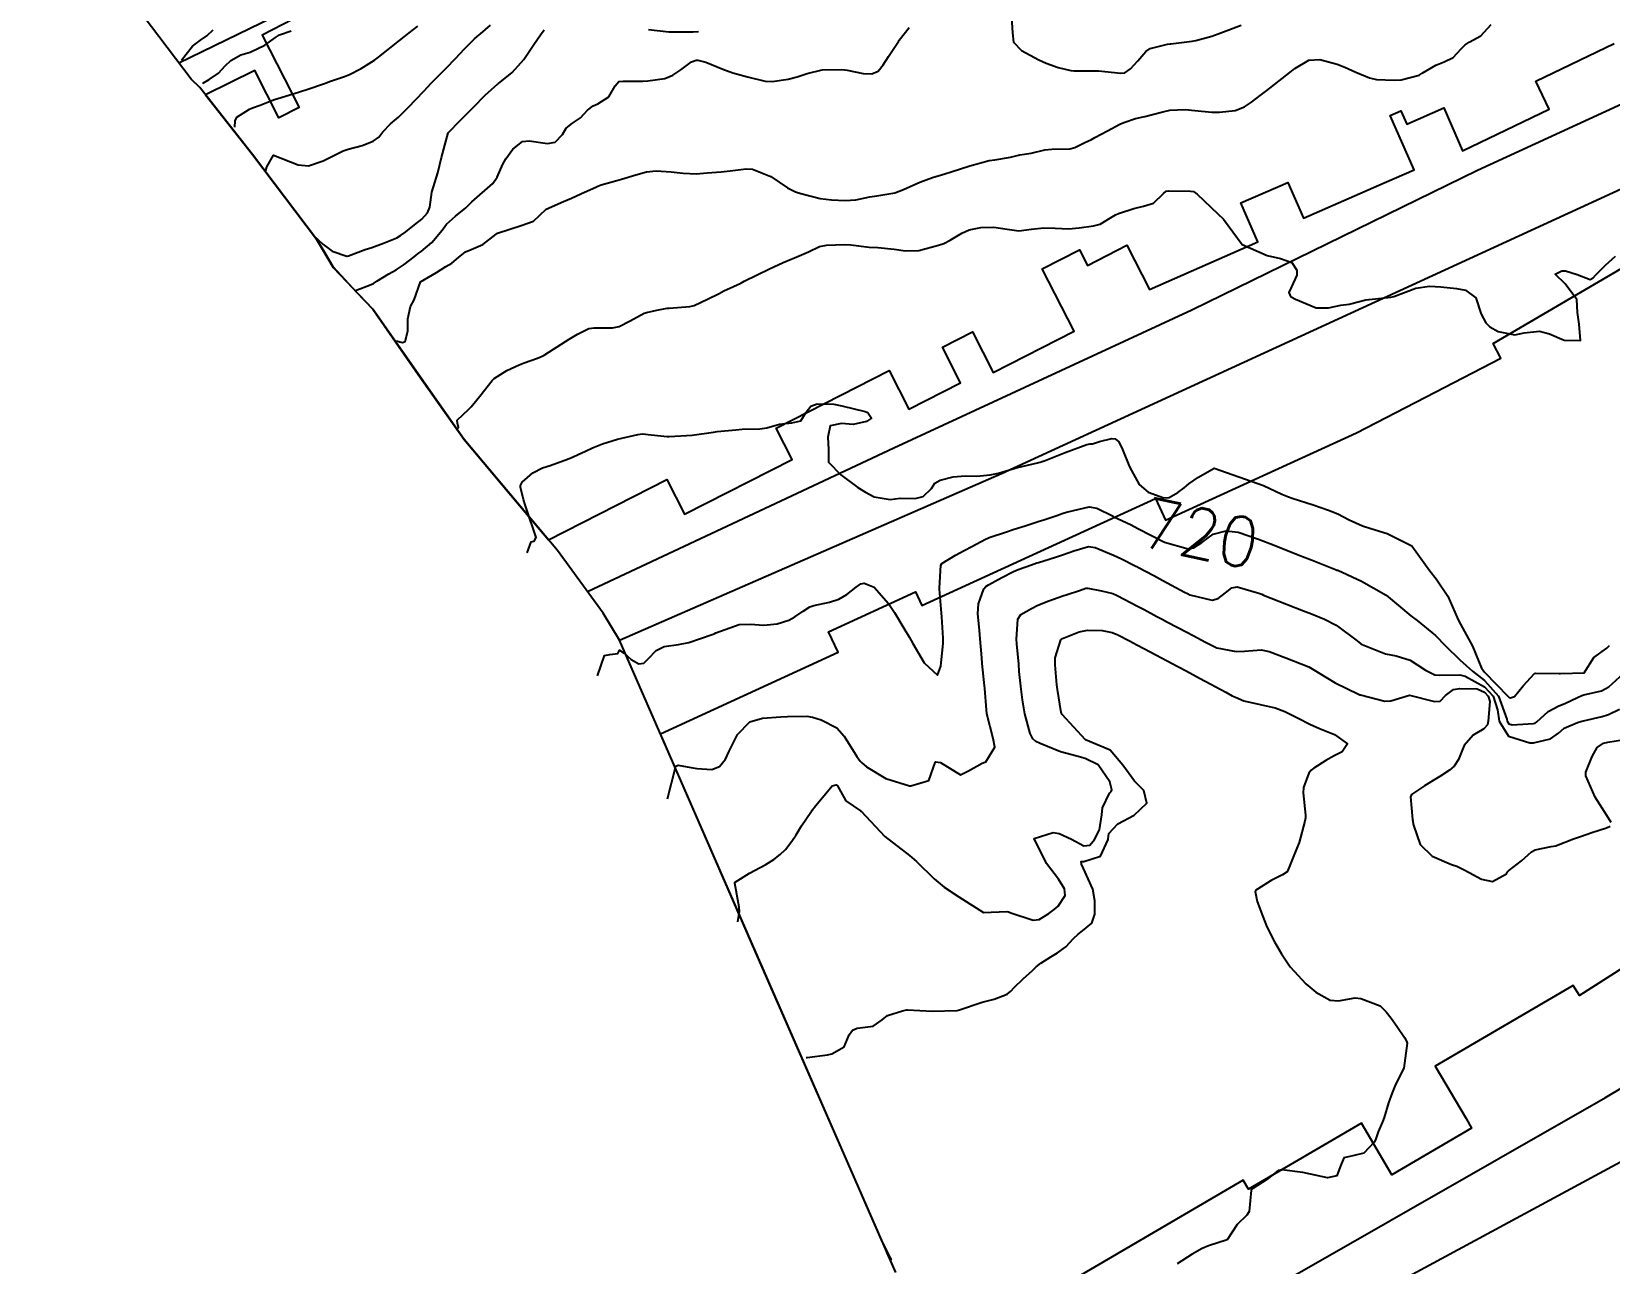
# Model space of a CAD drawing. Header units: metres. Extents: x 286371 to 293043, y 7462578 to 7466404.
# Drawn here: x 289769 to 289895.9, y 7464200.8 to 7464299.8 of the extents above; entities that cross this region are included whole.
import ezdxf
from ezdxf.enums import TextEntityAlignment as Align

# ---------------------------------------------------------------- set-up
doc = ezdxf.new("R2010")
doc.units = ezdxf.units.M
doc.header["$MEASUREMENT"] = 0
doc.linetypes.add('CONTINUO', pattern=[0])
for name, color, linetype in [('Area', 45, 'Continuous'), ('Cotas', 45, 'Continuous'), ('Curvas de Nivel 1m', 11, 'Continuous'), ('Curvas de Nivel 5m', 15, 'Continuous'), ('Edificações', 30, 'Continuous'), ('TEXTO', 45, 'Continuous'), ('Vias primárias', 230, 'Continuous')]:
    doc.layers.add(name, color=color, linetype=linetype)
doc.styles.add('Style-STANDARD', font='STANDARD.shx')

msp = doc.modelspace()

# ---------------------------------------------------------------- linework, layer by layer
at = {"layer": 'Area'}
msp.add_polyline3d([(289838.53, 7464200.07, 730.64), (289816.32, 7464250.9, 719.64), (289814.99, 7464253.08, 719.53), (289811.32, 7464258.11, 719.69), (289803.82, 7464267.03, 723.36), (289796.47, 7464277.5, 719.66), (289793.33, 7464280.84, 719.44), (289791.95, 7464283.14, 717.46), (289786.82, 7464289.93, 715.63), (289782.58, 7464295.34, 712.15), (289781.87, 7464295.99, 711.77), (289769.04, 7464312.95, 708.29)], dxfattribs=at)
at = {"layer": 'Curvas de Nivel 1m', "flags": 128}
for points, elevation in [([(289847.82, 7464300.99), (289847.91, 7464299.73), (289847.99, 7464298.98), (289848.63, 7464298.29), (289850.02, 7464297.56), (289850.62, 7464297.29), (289851.59, 7464296.93), (289852.61, 7464296.69), (289852.85, 7464296.67), (289854.61, 7464296.67), (289854.83, 7464296.66), (289856.61, 7464296.47), (289856.95, 7464296.51), (289857.4, 7464296.84), (289857.99, 7464297.47), (289858.64, 7464298.23), (289858.99, 7464298.47), (289860.37, 7464298.8), (289860.6, 7464298.84), (289860.64, 7464298.85), (289862.35, 7464299.06), (289862.65, 7464299.11), (289863.94, 7464299.46), (289864.66, 7464299.72), (289866.31, 7464300.35)], 716), ([(289781.09, 7464297.53), (289781.48, 7464298), (289781.99, 7464298.64), (289782.64, 7464299.12), (289783.15, 7464299.48), (289783.65, 7464299.97)], 711), ([(289782.84, 7464295.63), (289782.87, 7464295.7), (289783.32, 7464295.97), (289784.07, 7464296.49), (289784.61, 7464297.06), (289785.06, 7464297.5), (289785.88, 7464297.94), (289786.44, 7464298.11), (289786.63, 7464298.16), (289787.81, 7464298.73), (289788.65, 7464299.35), (289788.98, 7464299.56), (289789.92, 7464299.88)], 712), ([(289785.38, 7464292.14), (289785.41, 7464292.64), (289785.54, 7464292.95), (289786.56, 7464293.59), (289786.8, 7464293.68), (289787.42, 7464293.91), (289788.22, 7464294.24), (289788.57, 7464294.37), (289789.74, 7464294.71), (289790.58, 7464294.97), (289791.25, 7464295.19), (289792.59, 7464295.66), (289792.72, 7464295.7), (289793.09, 7464295.83), (289794.21, 7464296.2), (289794.6, 7464296.36), (289795.55, 7464296.85), (289796.62, 7464297.53), (289796.95, 7464297.77), (289798.64, 7464299.11), (289798.99, 7464299.39), (289799.41, 7464299.72), (289800.11, 7464300.27)], 713), ([(289787.91, 7464288.66), (289787.92, 7464288.75), (289787.96, 7464288.95), (289788.5, 7464289.89), (289790.49, 7464289.11), (289791.31, 7464289.04), (289792.5, 7464289.42), (289792.77, 7464289.56), (289793.23, 7464289.82), (289794.09, 7464290.23), (289794.51, 7464290.37), (289795.63, 7464290.67), (289796.52, 7464291.01), (289796.96, 7464291.34), (289797.29, 7464291.76), (289797.9, 7464292.4), (289798.55, 7464292.95), (289798.96, 7464293.34), (289799.33, 7464293.73), (289800.58, 7464295.04), (289801.21, 7464295.7), (289801.89, 7464296.4), (289802.62, 7464297.13), (289802.88, 7464297.41), (289803.14, 7464297.67), (289803.86, 7464298.43), (289804.65, 7464299.23), (289804.87, 7464299.43), (289805.13, 7464299.64), (289805.94, 7464300.35)], 714), ([(289795.1, 7464279.01), (289796.34, 7464279.48), (289796.53, 7464279.58), (289796.81, 7464279.77), (289797.76, 7464280.35), (289798.36, 7464280.68), (289799, 7464281.1), (289799.81, 7464281.72), (289800.13, 7464281.97), (289800.38, 7464282.15), (289801.22, 7464282.88), (289801.93, 7464283.69), (289802.13, 7464283.97), (289802.41, 7464284.34), (289803.12, 7464284.98), (289803.96, 7464285.66), (289804.2, 7464285.9), (289804.44, 7464286.13), (289806.12, 7464287.62), (289806.47, 7464288.12), (289806.94, 7464289.17), (289807.17, 7464289.6), (289807.73, 7464290.37), (289808.52, 7464290.99), (289809.06, 7464291.04), (289810.52, 7464290.82), (289811.13, 7464290.94), (289811.74, 7464291.54), (289812.02, 7464292.05), (289812.54, 7464292.45), (289813.18, 7464292.89), (289813.75, 7464293.51), (289814.21, 7464293.86), (289814.57, 7464294.01), (289815.47, 7464294.59), (289815.98, 7464295.47), (289816.27, 7464295.8), (289816.6, 7464295.84), (289818.19, 7464295.84), (289818.59, 7464295.86), (289819.96, 7464296.05), (289820.6, 7464296.33), (289821.25, 7464296.75), (289822.11, 7464297.38), (289822.47, 7464297.53), (289822.62, 7464297.53), (289823.26, 7464297.36), (289824.61, 7464296.81), (289825.43, 7464296.51), (289826.6, 7464296.18), (289828.04, 7464295.84), (289828.59, 7464295.8), (289829.87, 7464295.99), (289830.6, 7464296.18), (289831.4, 7464296.45), (289832.61, 7464296.74), (289834.18, 7464296.77), (289834.61, 7464296.71), (289835.9, 7464296.46), (289836.6, 7464296.42), (289837.1, 7464296.65), (289837.51, 7464297.14), (289837.94, 7464297.82), (289838.64, 7464298.87), (289838.74, 7464299.02), (289838.8, 7464299.12), (289839.61, 7464300.16)], 716), ([(289798.35, 7464274.96), (289798.87, 7464274.84), (289799.09, 7464274.91), (289799.31, 7464275.73), (289799.29, 7464276.74), (289799.51, 7464277.73), (289799.8, 7464278.25), (289800.32, 7464279.71), (289801.59, 7464280.46), (289802.36, 7464280.95), (289802.83, 7464281.21), (289803.36, 7464281.67), (289803.93, 7464282.11), (289804.38, 7464282.31), (289805.33, 7464282.7), (289806.4, 7464283.55), (289806.51, 7464283.62), (289808.41, 7464284.24), (289809.4, 7464284.59), (289810.43, 7464285.55), (289811.82, 7464286.15), (289812.45, 7464286.43), (289813.2, 7464286.77), (289814.46, 7464287.35), (289814.56, 7464287.39), (289814.84, 7464287.49), (289816.09, 7464287.85), (289816.47, 7464287.95), (289817.63, 7464288.3), (289818.48, 7464288.54), (289819.27, 7464288.63), (289820.48, 7464288.55), (289821.44, 7464288.43), (289822.48, 7464288.39), (289823.36, 7464288.48), (289824.48, 7464288.56), (289825.2, 7464288.62), (289826.49, 7464288.8), (289827.02, 7464288.77), (289828.48, 7464288.18), (289829.83, 7464287.26), (289830.46, 7464286.95), (289830.9, 7464286.81), (289832.45, 7464286.41), (289833.37, 7464286.29), (289834.45, 7464286.25), (289835.32, 7464286.31), (289836.45, 7464286.54), (289837, 7464286.61), (289838.46, 7464286.87), (289839.14, 7464287.12), (289840.47, 7464287.71), (289841.47, 7464288.09), (289842.48, 7464288.4), (289842.99, 7464288.56), (289844.49, 7464289.03), (289846.05, 7464289.46), (289846.5, 7464289.5), (289847.75, 7464289.74), (289848.51, 7464289.91), (289849.41, 7464290.06), (289850.51, 7464290.32), (289851.07, 7464290.38), (289852.52, 7464290.41), (289852.92, 7464290.51), (289853.73, 7464290.9), (289854.26, 7464291.16), (289854.53, 7464291.3), (289855.56, 7464291.85), (289856.55, 7464292.37), (289856.87, 7464292.52), (289857.8, 7464292.84), (289858.41, 7464292.97), (289858.56, 7464293), (289860.01, 7464293.36), (289860.56, 7464293.51), (289861.79, 7464293.55), (289862.56, 7464293.48), (289863.95, 7464293.35), (289864.56, 7464293.34), (289865.81, 7464293.47), (289866.57, 7464293.76), (289867.12, 7464294.15), (289867.82, 7464294.69), (289868.26, 7464295.01), (289868.59, 7464295.27), (289870.34, 7464296.64), (289870.62, 7464296.86), (289871.73, 7464297.52), (289872.63, 7464297.59), (289874.01, 7464297.19), (289874.62, 7464296.95), (289875.52, 7464296.56), (289876.61, 7464296.1), (289877.17, 7464295.97), (289878.59, 7464295.91), (289879.15, 7464295.95), (289880.6, 7464296.33), (289880.7, 7464296.38), (289880.85, 7464296.48), (289881.96, 7464297.12), (289882.62, 7464297.38), (289883.34, 7464297.73), (289883.99, 7464298.43), (289884.31, 7464298.76), (289884.64, 7464298.96), (289885.58, 7464299.48), (289886.39, 7464300.4)], 717), ([(289803.26, 7464267.8), (289803.31, 7464267.95), (289803.35, 7464267.96), (289803.38, 7464268.01), (289803.28, 7464268.35), (289803.26, 7464268.58), (289804.19, 7464269.47), (289804.29, 7464269.56), (289804.38, 7464269.65), (289805.2, 7464270.65), (289805.96, 7464271.63), (289806.08, 7464271.77), (289806.23, 7464271.93), (289807.26, 7464272.59), (289808.25, 7464273.04), (289808.65, 7464273.19), (289809.73, 7464273.57), (289810.1, 7464273.72), (289810.26, 7464273.81), (289811, 7464274.29), (289812.28, 7464275.09), (289812.94, 7464275.51), (289813.84, 7464275.95), (289814.29, 7464276.02), (289815.76, 7464276.01), (289816.29, 7464276.12), (289817.18, 7464276.57), (289818.31, 7464277.18), (289818.49, 7464277.25), (289819.31, 7464277.42), (289820.14, 7464277.58), (289820.32, 7464277.6), (289821.98, 7464277.72), (289822.32, 7464277.8), (289823.38, 7464278.31), (289824.34, 7464278.78), (289824.71, 7464278.97), (289825.48, 7464279.33), (289826.06, 7464279.6), (289826.35, 7464279.75), (289827.38, 7464280.28), (289828.37, 7464280.75), (289828.72, 7464280.92), (289829.47, 7464281.27), (289830.11, 7464281.52), (289830.38, 7464281.63), (289831.5, 7464282.12), (289832.39, 7464282.55), (289832.95, 7464282.66), (289834.4, 7464282.7), (289834.91, 7464282.67), (289836.39, 7464282.49), (289837.09, 7464282.46), (289838.39, 7464282.33), (289839.32, 7464282.19), (289840.39, 7464282.22), (289841.97, 7464282.64), (289842.4, 7464282.8), (289842.9, 7464283.06), (289843.83, 7464283.63), (289844.42, 7464283.88), (289845.38, 7464284.06), (289846.42, 7464284.11), (289847.48, 7464283.93), (289848.42, 7464283.81), (289849.44, 7464283.94), (289850.42, 7464284.05), (289851.34, 7464284.01), (289852.42, 7464283.96), (289853.27, 7464284.05), (289854.42, 7464284.22), (289854.95, 7464284.35), (289855.78, 7464284.86), (289856.2, 7464285.1), (289856.44, 7464285.2), (289857.66, 7464285.61), (289858.44, 7464285.78), (289859.24, 7464286.02), (289860.06, 7464286.8), (289860.28, 7464286.99), (289860.47, 7464287.03), (289862.23, 7464286.99), (289862.46, 7464286.97), (289862.76, 7464286.76), (289864.43, 7464285.17), (289864.89, 7464284.73), (289866.39, 7464282.7), (289868.38, 7464281.82), (289869.46, 7464281.57), (289870.37, 7464281.26), (289870.78, 7464280.64), (289870.76, 7464280.24), (289870.34, 7464279.31), (289870.12, 7464278.86), (289870.21, 7464278.65), (289870.33, 7464278.5), (289870.67, 7464278.3), (289872.32, 7464277.61), (289873.31, 7464277.61), (289874.32, 7464277.82), (289874.97, 7464277.92), (289876.33, 7464278.25), (289876.59, 7464278.29), (289878.33, 7464278.46), (289878.57, 7464278.52), (289880.34, 7464279.19), (289881.45, 7464279.36), (289882.35, 7464279.3), (289883.6, 7464279.18), (289884.34, 7464279.04), (289885.16, 7464278.41), (289885.6, 7464277.12), (289885.98, 7464276.4), (289886.3, 7464276.1), (289886.96, 7464275.71), (289888.29, 7464275.44), (289889.04, 7464275.6), (289890.29, 7464275.73), (289891.09, 7464275.52), (289892.28, 7464275.02), (289893.57, 7464275), (289893.47, 7464276.29), (289893.35, 7464277.25), (289893.29, 7464278.29), (289892.35, 7464279.54), (289891.53, 7464280.32), (289892.09, 7464280.58), (289892.37, 7464280.58), (289893.32, 7464280.29), (289894.36, 7464279.9), (289894.6, 7464280.03), (289894.81, 7464280.27), (289895.59, 7464281.04), (289896.39, 7464281.77)], 718), ([(289808.9, 7464257.92), (289809.2, 7464258.81), (289809.45, 7464258.86), (289809.61, 7464259.15), (289808.83, 7464261.47), (289808.73, 7464261.77), (289808.61, 7464262.22), (289808.35, 7464263.21), (289808.35, 7464263.34), (289808.5, 7464263.59), (289809.35, 7464264.34), (289810.12, 7464264.75), (289810.73, 7464264.95), (289812.13, 7464265.44), (289812.2, 7464265.47), (289812.34, 7464265.53), (289813.57, 7464266.09), (289814.15, 7464266.35), (289814.96, 7464266.68), (289816.16, 7464267.06), (289817.78, 7464267.44), (289818.16, 7464267.48), (289818.86, 7464267.42), (289820.16, 7464267.26), (289820.31, 7464267.26), (289822.16, 7464267.37), (289823.88, 7464267.63), (289824.17, 7464267.67), (289825.67, 7464267.82), (289826.17, 7464267.85), (289827.59, 7464267.88), (289828.17, 7464267.96), (289829.19, 7464268.26), (289830.18, 7464268.37), (289830.89, 7464268.53), (289831.31, 7464269.24), (289831.71, 7464269.72), (289832.2, 7464269.9), (289833.54, 7464269.86), (289834.2, 7464269.75), (289836.08, 7464269.27), (289836.19, 7464269.24), (289836.32, 7464269.16), (289836.58, 7464268.76), (289836.17, 7464268.49), (289835.11, 7464268.24), (289834.17, 7464268.33), (289833.26, 7464268.12), (289833.07, 7464267.21), (289833.13, 7464266.22), (289833.13, 7464265.21), (289834.11, 7464264.19), (289835.49, 7464263.17), (289836.09, 7464262.8), (289836.8, 7464262.43), (289838.08, 7464262.22), (289838.88, 7464262.32), (289840.08, 7464262.3), (289840.74, 7464262.44), (289841.41, 7464263.08), (289841.66, 7464263.52), (289842.1, 7464263.75), (289843.13, 7464264.03), (289844.11, 7464264.12), (289845.05, 7464264.09), (289846.11, 7464264.18), (289846.8, 7464264.32), (289848.12, 7464264.74), (289848.31, 7464264.79), (289849.12, 7464264.97), (289849.93, 7464265.15), (289850.13, 7464265.2), (289850.53, 7464265.35), (289852.14, 7464265.98), (289853.89, 7464266.63), (289854.15, 7464266.68), (289854.34, 7464266.69), (289854.9, 7464266.87), (289855.9, 7464267.12), (289856.16, 7464267.08), (289856.45, 7464266.85), (289856.77, 7464266.22), (289857.33, 7464264.84), (289858.1, 7464263.42), (289858.81, 7464262.81), (289860.09, 7464262.34), (289860.51, 7464262.36), (289861.21, 7464262.78), (289861.71, 7464263.16), (289862.1, 7464263.46), (289862.86, 7464264.01), (289864.12, 7464264.73), (289866.11, 7464264.03), (289867.11, 7464263.69), (289868.1, 7464263.34), (289869.58, 7464262.65), (289870.09, 7464262.43), (289870.41, 7464262.32), (289872.08, 7464261.79), (289873.32, 7464261.36), (289874.07, 7464261.06), (289874.98, 7464260.57), (289876.05, 7464260.08), (289876.72, 7464259.87), (289878.04, 7464259.47), (289880.02, 7464258.49), (289881.47, 7464256.47), (289881.98, 7464255.83), (289882.91, 7464254.45), (289883.66, 7464252.72), (289883.79, 7464252.44), (289883.93, 7464252.19), (289884.9, 7464250.42), (289885.63, 7464248.66), (289885.81, 7464248.41), (289885.87, 7464248.34), (289887.77, 7464246.38), (289887.84, 7464246.3), (289887.95, 7464246.27), (289888.27, 7464246.37), (289888.97, 7464247.24), (289889.87, 7464248.22), (289889.98, 7464248.24), (289891.87, 7464248.22), (289891.96, 7464248.22), (289893.87, 7464248.27), (289894.64, 7464249.52), (289895.71, 7464250.26), (289895.91, 7464250.46)], 719), ([(289820.18, 7464238.14), (289820.84, 7464240.77), (289821.03, 7464240.86), (289821.75, 7464240.71), (289822.54, 7464240.58), (289823.75, 7464240.5), (289824.36, 7464240.74), (289824.84, 7464241.34), (289825.12, 7464241.98), (289825.79, 7464243.32), (289826.79, 7464244.33), (289827.81, 7464244.64), (289829.29, 7464244.74), (289829.82, 7464244.77), (289831.37, 7464244.79), (289831.82, 7464244.72), (289832.53, 7464244.5), (289833.8, 7464243.85), (289834.39, 7464243.19), (289835.4, 7464241.54), (289835.67, 7464241.17), (289835.76, 7464241.07), (289836.18, 7464240.73), (289837.74, 7464239.79), (289839.64, 7464239.19), (289839.73, 7464239.18), (289841.18, 7464239.63), (289841.7, 7464241.08), (289841.73, 7464241.11), (289841.76, 7464241.12), (289842.12, 7464241.07), (289843.74, 7464240.08), (289844.37, 7464240.41), (289845.47, 7464241.02), (289845.69, 7464241.09), (289845.76, 7464241.11), (289846.49, 7464242.29), (289846.37, 7464243.01), (289845.86, 7464244.98), (289845.86, 7464245.01), (289845.83, 7464245.3), (289845.68, 7464247.02), (289845.66, 7464247.22), (289845.48, 7464249.02), (289845.44, 7464249.47), (289845.31, 7464251.02), (289845.25, 7464251.7), (289845.13, 7464253.03), (289845.17, 7464253.82), (289845.6, 7464255.02), (289845.77, 7464255.22), (289845.98, 7464255.36), (289847.05, 7464255.94), (289848, 7464256.43), (289848.38, 7464256.59), (289849.43, 7464256.96), (289849.86, 7464257.11), (289850.01, 7464257.15), (289851.37, 7464257.58), (289852.02, 7464257.79), (289852.84, 7464258.09), (289854.03, 7464258.42), (289854.56, 7464258.35), (289856.02, 7464257.74), (289856.62, 7464257.46), (289857.88, 7464256.83), (289857.96, 7464256.78), (289858, 7464256.76), (289859.27, 7464256.09), (289859.99, 7464255.7), (289861.74, 7464254.77), (289861.97, 7464254.64), (289862.18, 7464254.55), (289863.96, 7464254.13), (289864.44, 7464254.25), (289865.04, 7464254.72), (289865.56, 7464255.12), (289865.97, 7464255.2), (289867.72, 7464254.68), (289867.96, 7464254.59), (289868.1, 7464254.53), (289869.95, 7464253.79), (289871.32, 7464253.25), (289871.94, 7464253.01), (289873, 7464252.6), (289873.93, 7464252.11), (289875.63, 7464250.84), (289875.91, 7464250.62), (289876.02, 7464250.55), (289877.89, 7464249.81), (289878.75, 7464249.65), (289879.89, 7464249.29), (289881.13, 7464248.48), (289881.87, 7464248.12), (289882.23, 7464248.1), (289883.87, 7464248.11), (289884.3, 7464248), (289885.86, 7464247.16), (289886.56, 7464246.39), (289886.91, 7464245.31), (289887.05, 7464244.39), (289887.8, 7464243.18), (289889.5, 7464242.64), (289889.79, 7464242.65), (289891.16, 7464242.96), (289891.8, 7464243.42), (289892.27, 7464243.84), (289893.33, 7464244.29), (289893.7, 7464244.4), (289893.82, 7464244.43), (289895.32, 7464244.76), (289895.82, 7464244.92), (289896.72, 7464245.35)], 721), ([(289825.82, 7464228.26), (289825.95, 7464229.1), (289825.93, 7464229.45), (289825.59, 7464231.37), (289825.62, 7464231.44), (289826.77, 7464232.16), (289827.63, 7464232.63), (289828.07, 7464232.86), (289828.73, 7464233.28), (289829.24, 7464233.67), (289829.65, 7464234.08), (289830.17, 7464234.75), (289830.51, 7464235.25), (289830.96, 7464235.97), (289831.7, 7464237.07), (289831.77, 7464237.17), (289831.81, 7464237.23), (289832.1, 7464237.61), (289833.42, 7464239.2), (289833.74, 7464239.28), (289833.84, 7464239.19), (289834.51, 7464237.98), (289835.7, 7464237.19), (289835.74, 7464237.16), (289837.66, 7464235.13), (289839.64, 7464233.58), (289840.19, 7464233.1), (289841.61, 7464231.73), (289842.41, 7464231.06), (289843.59, 7464230.27), (289845.57, 7464229.01), (289847.47, 7464229.09), (289847.58, 7464229.07), (289847.79, 7464228.98), (289849.57, 7464228.39), (289850.05, 7464228.46), (289850.83, 7464228.94), (289851.25, 7464229.26), (289851.58, 7464229.53), (289852.14, 7464230.38), (289852.1, 7464230.92), (289851.62, 7464231.68), (289850.64, 7464232.94), (289849.66, 7464234.95), (289851.17, 7464235.43), (289851.67, 7464235.36), (289852.65, 7464234.91), (289853.66, 7464234.38), (289854.12, 7464234.42), (289854.5, 7464234.88), (289854.9, 7464235.65), (289855.09, 7464236.87), (289855.14, 7464237.43), (289855.72, 7464238.59), (289855.85, 7464238.73), (289855.89, 7464238.86), (289855.73, 7464239.51), (289854.79, 7464240.88), (289853.76, 7464241.4), (289853.09, 7464241.58), (289851.77, 7464241.93), (289850.13, 7464242.6), (289849.78, 7464242.76), (289849.56, 7464242.96), (289849.34, 7464243.41), (289848.91, 7464244.97), (289848.71, 7464246.1), (289848.6, 7464246.97), (289848.46, 7464248.39), (289848.41, 7464248.98), (289848.26, 7464250.62), (289848.24, 7464250.98), (289848.34, 7464252.58), (289848.59, 7464252.97), (289849.45, 7464253.46), (289849.96, 7464253.71), (289850.83, 7464254.07), (289851.97, 7464254.46), (289852.32, 7464254.57), (289853.3, 7464254.9), (289853.8, 7464255.07), (289853.98, 7464255.09), (289855.07, 7464254.88), (289855.97, 7464254.64), (289856.34, 7464254.48), (289857.96, 7464253.64), (289858.49, 7464253.36), (289859.53, 7464252.8), (289859.94, 7464252.58), (289860.37, 7464252.36), (289861.92, 7464251.54), (289862.43, 7464251.27), (289863.42, 7464250.74), (289863.74, 7464250.57), (289863.9, 7464250.49), (289864.33, 7464250.29), (289865.89, 7464249.98), (289866.56, 7464250.03), (289867.9, 7464250.13), (289868.56, 7464249.99), (289869.89, 7464249.49), (289871.74, 7464248.76), (289871.88, 7464248.69), (289872.01, 7464248.61), (289873.86, 7464247.48), (289875.74, 7464246.56), (289875.84, 7464246.52), (289875.9, 7464246.5), (289877.84, 7464245.99), (289878.33, 7464246.02), (289879.84, 7464246.49), (289881.84, 7464245.96), (289882.3, 7464246), (289882.72, 7464246.45), (289883.36, 7464246.94), (289883.85, 7464247.03), (289885.27, 7464247), (289885.85, 7464246.73), (289886.16, 7464246.4), (289886.28, 7464245.96), (289886.15, 7464244.4), (289886.11, 7464244.1), (289885.8, 7464243.78), (289884.96, 7464243.26), (289884.24, 7464242.43), (289884.09, 7464242.12), (289883.77, 7464241.32), (289883.43, 7464240.77), (289883.06, 7464240.44), (289882.27, 7464239.94), (289881.74, 7464239.62), (289881.03, 7464239.18), (289880, 7464238.49), (289879.9, 7464238.31), (289880.07, 7464236.49), (289880.15, 7464236.03), (289880.7, 7464234.48), (289881.65, 7464233.55), (289883.22, 7464232.86), (289883.64, 7464232.73), (289884.29, 7464232.42), (289885.61, 7464231.69), (289886.51, 7464231.49), (289887.62, 7464232.13), (289887.72, 7464232.28), (289887.8, 7464232.37), (289888.84, 7464233.16), (289889.65, 7464233.9), (289889.93, 7464234.06), (289891.22, 7464234.32), (289891.59, 7464234.38), (289891.66, 7464234.41), (289893.03, 7464234.93), (289893.67, 7464235.14), (289894.5, 7464235.44), (289895.68, 7464235.83), (289895.97, 7464235.95)], 722), ([(289831.33, 7464217.35), (289831.4, 7464217.36), (289833.03, 7464217.57), (289833.4, 7464217.65), (289834.38, 7464218.22), (289834.79, 7464219.18), (289835.05, 7464219.56), (289835.43, 7464219.71), (289836.71, 7464219.88), (289837.44, 7464220.38), (289837.86, 7464220.73), (289839.08, 7464221.12), (289839.39, 7464221.18), (289839.46, 7464221.19), (289841.45, 7464221.08), (289843.46, 7464221.14), (289843.57, 7464221.17), (289845.47, 7464221.8), (289846.43, 7464222.04), (289847.48, 7464222.45), (289847.77, 7464222.69), (289848.06, 7464222.98), (289848.77, 7464223.69), (289849.51, 7464224.36), (289849.82, 7464224.64), (289850.2, 7464224.94), (289851, 7464225.46), (289851.53, 7464225.77), (289852.19, 7464226.26), (289852.81, 7464226.91), (289853.18, 7464227.27), (289853.55, 7464227.53), (289854.3, 7464228.15), (289854.52, 7464228.88), (289854.53, 7464229.94), (289854.37, 7464230.88), (289853.63, 7464232.56), (289853.46, 7464232.9), (289853.44, 7464233.1), (289853.64, 7464233.1), (289854.99, 7464233.53), (289855.61, 7464234.87), (289855.61, 7464234.92), (289855.67, 7464235.37), (289856.38, 7464236.15), (289857.69, 7464236.83), (289858.72, 7464237.8), (289858.46, 7464238.82), (289857.73, 7464239.56), (289856.79, 7464240.85), (289855.77, 7464242.05), (289853.78, 7464242.89), (289851.9, 7464244.92), (289851.82, 7464245.08), (289851.52, 7464246.93), (289851.47, 7464247.32), (289851.33, 7464248.93), (289851.35, 7464249.47), (289851.8, 7464250.93), (289851.85, 7464250.99), (289851.92, 7464251.03), (289853.27, 7464251.56), (289853.93, 7464251.71), (289855.12, 7464251.68), (289855.92, 7464251.52), (289856.39, 7464251.33), (289857.31, 7464250.84), (289857.91, 7464250.53), (289858.53, 7464250.2), (289859.88, 7464249.49), (289860.34, 7464249.25), (289861.21, 7464248.78), (289861.87, 7464248.43), (289862.95, 7464247.85), (289863.85, 7464247.36), (289864.26, 7464247.14), (289865.06, 7464246.72), (289865.57, 7464246.44), (289865.84, 7464246.31), (289866.5, 7464246.03), (289867.83, 7464245.73), (289869.02, 7464245.46), (289869.82, 7464245.16), (289870.87, 7464244.63), (289871.81, 7464244.16), (289872.6, 7464243.81), (289873.79, 7464243.31), (289874.86, 7464242.57), (289874.42, 7464241.93), (289873.77, 7464241.61), (289873.11, 7464241.24), (289872.14, 7464240.61), (289871.92, 7464240.44), (289871.75, 7464240.22), (289871.3, 7464239.05), (289871.28, 7464238.62), (289871.47, 7464236.84), (289871.46, 7464236.62), (289871.41, 7464236.34), (289870.96, 7464234.63), (289870.48, 7464233.47), (289870.17, 7464232.65), (289870, 7464232.28), (289869.63, 7464232.05), (289868.71, 7464231.58), (289867.61, 7464230.88), (289867.49, 7464230.81), (289867.41, 7464230.69), (289867.59, 7464229.9), (289868.03, 7464228.68), (289868.37, 7464227.86), (289868.98, 7464226.66), (289869.53, 7464225.7), (289870.25, 7464224.64), (289871.49, 7464223.27), (289872.31, 7464222.61), (289873.46, 7464221.97), (289874.13, 7464221.92), (289875.47, 7464222.15), (289875.91, 7464222.11), (289877.46, 7464221.51), (289877.96, 7464221.03), (289878.35, 7464220.52), (289878.8, 7464219.87), (289879.42, 7464218.95), (289879.6, 7464218.68), (289879.64, 7464218.5), (289879.38, 7464216.5), (289878.7, 7464215.18), (289878.43, 7464214.52), (289878.15, 7464213.72), (289877.79, 7464212.53), (289877.66, 7464212.19), (289877.31, 7464211.38), (289877.09, 7464210.75), (289877, 7464210.54), (289876.17, 7464209.66), (289875.28, 7464209.45), (289874.56, 7464209.29), (289874.25, 7464208.58), (289873.99, 7464207.85), (289873.25, 7464207.69), (289871.88, 7464207.99), (289871.26, 7464208.11), (289869.58, 7464208.33), (289869.26, 7464208.26), (289868.35, 7464207.56), (289867.24, 7464206.83), (289867.15, 7464206.77), (289867.11, 7464206.69), (289866.93, 7464204.97), (289866.76, 7464204.69), (289865.98, 7464203.92), (289865.17, 7464202.71), (289863.67, 7464202.23), (289863.16, 7464202), (289862.35, 7464201.56), (289861.14, 7464200.77)], 723), ([(289896.05, 7464236.25), (289895.69, 7464236.8), (289894.76, 7464238.27), (289894.02, 7464240.01), (289894.02, 7464240.28), (289894.51, 7464241.54), (289894.92, 7464242.27), (289895.42, 7464242.63), (289895.79, 7464242.71), (289897.11, 7464242.92)], 722)]:
    msp.add_lwpolyline(points, dxfattribs=dict(at, elevation=elevation))
at = {"layer": 'Curvas de Nivel 5m', "flags": 128}
for points, elevation in [([(289791.69, 7464283.45), (289792.46, 7464282.74), (289793.21, 7464282.17), (289794.38, 7464281.76), (289794.43, 7464281.76), (289794.54, 7464281.8), (289795.87, 7464282.3), (289796.39, 7464282.47), (289797.34, 7464282.82), (289798.4, 7464283.24), (289798.72, 7464283.43), (289799.13, 7464283.73), (289799.84, 7464284.3), (289800.42, 7464284.75), (289800.89, 7464285.25), (289801.06, 7464285.71), (289801.24, 7464286.92), (289801.47, 7464287.7), (289801.71, 7464288.47), (289802.01, 7464289.69), (289802.53, 7464291.67), (289803.52, 7464292.69), (289804.46, 7464293.65), (289804.51, 7464293.7), (289804.57, 7464293.75), (289805.51, 7464294.7), (289806.53, 7464295.62), (289806.57, 7464295.64), (289806.59, 7464295.66), (289807.68, 7464296.52), (289808.62, 7464297.58), (289809.44, 7464298.77), (289809.97, 7464299.56), (289810.25, 7464299.97)], 715), ([(289818.66, 7464299.98), (289820.27, 7464299.8), (289820.66, 7464299.8), (289822.25, 7464299.79), (289822.66, 7464299.83)], 715), ([(289814.54, 7464248.03), (289815.1, 7464249.68), (289815.54, 7464249.76), (289816.17, 7464249.84), (289816.31, 7464250.11), (289816.69, 7464249.86), (289817.25, 7464249.34), (289817.88, 7464248.99), (289818.27, 7464249.04), (289818.64, 7464249.43), (289819.26, 7464250.06), (289819.9, 7464250.38), (289821.06, 7464250.55), (289821.9, 7464250.72), (289823.77, 7464251.36), (289823.92, 7464251.42), (289824.06, 7464251.49), (289825.93, 7464252.17), (289826.81, 7464252.19), (289827.93, 7464252.12), (289828.98, 7464252.22), (289829.93, 7464252.52), (289830.4, 7464252.78), (289831.09, 7464253.24), (289831.61, 7464253.57), (289831.95, 7464253.7), (289833.21, 7464253.96), (289833.96, 7464254.21), (289834.58, 7464254.57), (289835.35, 7464255.17), (289835.72, 7464255.42), (289835.98, 7464255.49), (289836.79, 7464255.15), (289837.95, 7464253.86), (289838.42, 7464253.13), (289839.17, 7464251.87), (289839.63, 7464251.11), (289839.91, 7464250.63), (289840.81, 7464249.09), (289841.87, 7464248.08), (289842.15, 7464248.8), (289842.19, 7464249.07), (289842.34, 7464250.64), (289842.34, 7464251.07), (289842.23, 7464252.78), (289842.21, 7464253.07), (289842.04, 7464255.01), (289842.03, 7464255.07), (289842.14, 7464256.94), (289842.22, 7464257.07), (289843.33, 7464257.73), (289844.02, 7464258.1), (289844.64, 7464258.42), (289845.74, 7464259.02), (289845.94, 7464259.11), (289846.04, 7464259.15), (289847.43, 7464259.61), (289848.05, 7464259.82), (289848.93, 7464260.1), (289850.06, 7464260.46), (289850.43, 7464260.58), (289851.48, 7464260.93), (289851.91, 7464261.08), (289852.07, 7464261.13), (289852.37, 7464261.22), (289854.08, 7464261.62), (289854.7, 7464261.51), (289856, 7464260.86), (289856.04, 7464260.83), (289856.06, 7464260.82), (289857.4, 7464260.19), (289858.05, 7464259.86), (289859.97, 7464258.86), (289860.03, 7464258.83), (289860.14, 7464258.79), (289862.03, 7464258.25), (289862.47, 7464258.32), (289863.13, 7464258.75), (289863.64, 7464259.14), (289864.04, 7464259.42), (289865.08, 7464259.69), (289866.05, 7464259.57), (289867.7, 7464259.02), (289868.04, 7464258.89), (289868.59, 7464258.67), (289870.02, 7464258.1), (289870.88, 7464257.76), (289872, 7464257.33), (289873.89, 7464256.59), (289873.99, 7464256.54), (289874.06, 7464256.52), (289875.98, 7464255.65), (289877.96, 7464254.52), (289879.94, 7464252.86), (289880.46, 7464252.49), (289881.92, 7464251.29), (289882.73, 7464250.45), (289883.89, 7464249.31), (289884.91, 7464248.42), (289885.86, 7464247.67), (289886.98, 7464246.39), (289887.65, 7464244.54), (289887.69, 7464244.38), (289887.81, 7464244.18), (289888.09, 7464244.09), (289889.81, 7464244.19), (289889.93, 7464244.23), (289890.06, 7464244.34), (289890.98, 7464245.18), (289891.83, 7464245.63), (289892.33, 7464245.82), (289893.35, 7464246.29), (289893.68, 7464246.45), (289893.85, 7464246.5), (289895.28, 7464246.83), (289895.86, 7464247.14), (289897.04, 7464248.23)], 720)]:
    msp.add_lwpolyline(points, dxfattribs=dict(at, elevation=elevation))
at = {"layer": 'Edificações'}
for points, elevation in [([(289790.91, 7464301.24), (289787.58, 7464299.54), (289790.55, 7464293.71), (289788.93, 7464292.89), (289787, 7464296.69), (289783.04, 7464294.75), (289786.82, 7464289.93), (289789.39, 7464286.54), (289791.95, 7464283.14), (289792.59, 7464282.08), (289793, 7464281.4), (289793.26, 7464280.95), (289795.18, 7464278.87), (289796.47, 7464277.5), (289800.14, 7464272.27), (289803.82, 7464267.03), (289807.57, 7464262.57), (289810.6, 7464258.96), (289820.12, 7464263.82), (289821.55, 7464261.02), (289830.2, 7464265.43), (289828.91, 7464267.95), (289837.99, 7464272.57), (289839.57, 7464269.47), (289843.74, 7464271.59), (289842.28, 7464274.46), (289844.7, 7464275.69), (289846.36, 7464272.43), (289852.86, 7464275.74), (289850.3, 7464280.76), (289853.31, 7464282.29), (289853.95, 7464281.03), (289857.11, 7464282.64), (289858.92, 7464279.09), (289867.65, 7464282.91), (289866.28, 7464286.05), (289870.04, 7464287.69), (289871.3, 7464284.82), (289877.79, 7464287.66), (289880.2, 7464288.72), (289878.29, 7464293.07), (289879.14, 7464293.44), (289879.61, 7464292.38), (289882.58, 7464293.68), (289884.09, 7464290.23), (289891.06, 7464293.58), (289889.98, 7464295.83), (289896.3, 7464298.87)], 720.04), ([(289838.53, 7464200.07), (289837.81, 7464201.7), (289838.16, 7464201.12), (289837.38, 7464202.69), (289836.71, 7464204.23), (289836.06, 7464205.71), (289835.44, 7464207.13), (289827.42, 7464225.48), (289819.6, 7464243.37), (289833.89, 7464249.93), (289833.13, 7464251.58), (289840.11, 7464254.78), (289840.61, 7464253.69), (289859.4, 7464262.3), (289860.21, 7464260.54), (289875.56, 7464267.58), (289881.9, 7464270.85), (289887.18, 7464273.57), (289886.57, 7464274.75), (289899.11, 7464282.1)], 721.26), ([(289903.96, 7464229), (289893.49, 7464222.35), (289892.98, 7464223.15), (289881.9, 7464216.67), (289884.38, 7464212.44), (289884.82, 7464211.68), (289878.4, 7464207.92), (289875.97, 7464212.09), (289866.89, 7464206.78), (289866.47, 7464207.5), (289850.89, 7464198.39)], 721.26)]:
    msp.add_lwpolyline(points, dxfattribs=dict(at, elevation=elevation))
at = {"layer": 'TEXTO', "linetype": 'CONTINUO'}
msp.add_line((290020.33, 7464275.58), (289841.94, 7464179.36), dxfattribs=at)
at = {"layer": 'Vias primárias'}
msp.add_lwpolyline([(289843.57, 7464184.41), (289895.6, 7464214.15), (289942.72, 7464242.25), (289980.18, 7464263.54), (289990.95, 7464269.66, -0.156937), (289994.78, 7464270.46, -0.024643), (290002.91, 7464269.19, 0.181622), (290007.59, 7464269.84), (290040.79, 7464288.83, 0.468635), (290041.91, 7464295.17), (290036.8, 7464301.28), (290017.94, 7464326.56), (290008.64, 7464338.64), (289982.96, 7464373.42), (289944.51, 7464427.23), (289928.52, 7464452.84), (289896.29, 7464506.33), (289866.44, 7464561.04, -0.122516), (289863.62, 7464571.85), (289861.44, 7464584.41, 0.175164), (289846.93, 7464609.83, 0.106816)], format="xyb", dxfattribs=at)
for points, elevation in [([(289813.73, 7464254.81), (289838.37, 7464266.35), (289862.34, 7464277.45), (289885.29, 7464288.67), (289911.23, 7464300.61), (289923.67, 7464306.52), (289929.45, 7464309.2, 0.431707), (289931.85, 7464316.38), (289913.09, 7464345.24), (289908.03, 7464351.78), (289906.7, 7464353.5, 0.394112), (289901.25, 7464354.39), (289864.17, 7464337.77), (289780.89, 7464297.29)], 719.58), ([(289816.32, 7464250.9), (289847.02, 7464264.31), (289928.24, 7464301.59), (289959.08, 7464317.11), (289961.19, 7464318.17, -0.416322), (289964.36, 7464317.11, 1.019508), (289968.56, 7464329.16, -0.10313)], 719.64)]:
    msp.add_lwpolyline(points, format="xyb", dxfattribs=dict(at, elevation=elevation))

# ---------------------------------------------------------------- texts
at = {"layer": 'Cotas', "style": 'Style-STANDARD'}
msp.add_text('720', height=4, rotation=348.2327, dxfattribs=at).set_placement((289863.02, 7464259.49, 720), align=Align.MIDDLE_CENTER)

doc.saveas('drawing.dxf')
